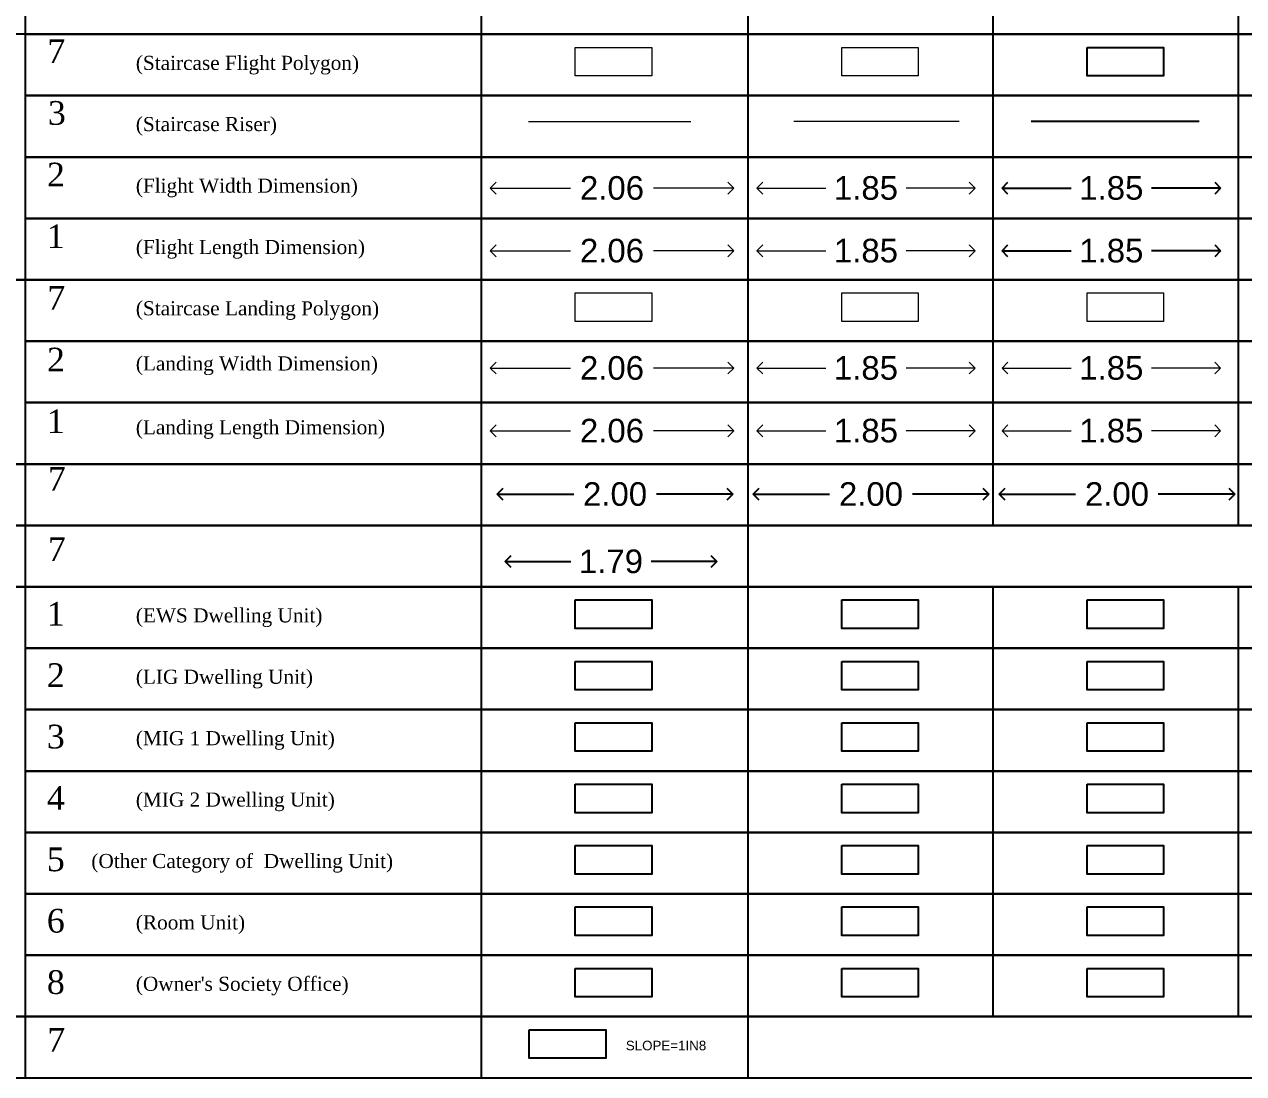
# Model space of a CAD drawing. Header units: millimetres. Extents: x -9481 to -9286, y 28694 to 28853.
# Drawn here: x -9461.74 to -9451.39, y 28789.23 to 28798.13 of the extents above; entities that cross this region are included whole.
import ezdxf

# ---------------------------------------------------------------- set-up
doc = ezdxf.new("R2010")
doc.units = ezdxf.units.MM
doc.header["$PDMODE"] = 34
doc.header["$PDSIZE"] = -15
doc.linetypes.add('CONTINULUS', pattern=[0])
doc.layers.add('BLK_1_DA_RAMP_1', color=7, linetype='Continuous', plot=False)
doc.layers.add('BLK_1_FLR_2_STAIR_1_FLIGHT_1', color=7, linetype='Continuous', plot=False)
for name, color, linetype in [('BLK_1_FLR_0_EXIT_WIDTH_STAIR', 7, 'Continuous'), ('BLK_1_FLR_0_UNITFA', 7, 'Continuous'), ('BLK_1_FLR_1_EXIT_WIDTH_STAIR', 7, 'Continuous'), ('BLK_1_FLR_1_UNITFA', 7, 'Continuous'), ('BLK_1_FLR_2_EXIT_WIDTH_STAIR', 7, 'Continuous'), ('BLK_1_FLR_2_UNITFA', 7, 'Continuous'), ('DIST_EXIT', 7, 'Continuous')]:
    doc.layers.add(name, color=color, linetype=linetype)
for name, color, linetype, lineweight in [('BLK_1_FLR_0_STAIR_1_FLIGHT_1', 7, 'Continuous', 0), ('BLK_1_FLR_0_STAIR_1_LANDING_1', 7, 'Continuous', 0), ('BLK_1_FLR_1_STAIR_1_FLIGHT_1', 7, 'Continuous', 0), ('BLK_1_FLR_1_STAIR_1_LANDING_1', 7, 'Continuous', 0), ('BLK_1_FLR_2_STAIR_1_LANDING_1', 7, 'Continuous', 0), ('PLAN', 7, 'Continuous', 40)]:
    doc.layers.add(name, color=color, linetype=linetype, lineweight=lineweight)
doc.styles.add('Arial', font='arial.ttf', dxfattribs={"height": 0.2})
doc.styles.add('MtXpl_Georgia', font='georgiab.ttf')
doc.styles.get("Standard").update_dxf_attribs({"font": 'arial.ttf', "height": 0.25})
doc.styles.add('style2', font='arial.ttf', dxfattribs={"height": 0.3})
doc.dimstyles.new('INT DIM', dxfattribs={"dimtxt": 0.3, "dimasz": 0.1, "dimexe": 0.18, "dimexo": 0.0625, "dimgap": 0.09, "dimtad": 0, "dimzin": 0, "dimdsep": 46, "dimtxsty": 'style2', "dimblk": 'OPEN90', "dimcen": 0.09, "dimse1": 1, "dimse2": 1, "dimclrd": 250, "dimclrt": 256, "dimadec": 0, "dimazin": 0, "dimtfac": 1, "dimtofl": 0, "dimtmove": 0, "dimatfit": 3, "dimfxl": 1, "dimtolj": 1, "dimtzin": 0, "dimlwd": -1, "dimarcsym": 0})

# ---------------------------------------------------------------- blocks, each defined once
blk = doc.blocks.new('_Open90')
at = {"layer": 'PLAN', "color": 0, "lineweight": -2}
for p, q in [((0, 0), (-1, 0)), ((-0.5, 0.5), (0, 0)), ((0, 0), (-0.5, -0.5))]:
    blk.add_line(p, q, dxfattribs=at)
blk = doc.blocks.new('*D8')
at = {"layer": 'BLK_1_FLR_0_STAIR_1_FLIGHT_1', "color": 250}
for p, q in [((-9457.68528, 28796.737557), (-9457.104052, 28796.737557)), ((-9455.820424, 28796.737557), (-9456.401652, 28796.737557))]:
    blk.add_line(p, q, dxfattribs=at)
at = {"layer": 'Defpoints', "color": 0}
for p in [(-9457.78528, 28796.803627), (-9455.720424, 28796.822319), (-9455.720424, 28796.737557)]:
    blk.add_point(p, dxfattribs=at)
at = {"layer": 'BLK_1_FLR_0_STAIR_1_FLIGHT_1', "color": 250, "xscale": 0.1, "yscale": 0.1, "zscale": 0.1, "rotation": 180}
blk.add_blockref('_Open90', (-9457.78528, 28796.737557), dxfattribs=at)
at = {"layer": 'BLK_1_FLR_0_STAIR_1_FLIGHT_1', "color": 250, "xscale": 0.1, "yscale": 0.1, "zscale": 0.1}
blk.add_blockref('_Open90', (-9455.720424, 28796.737557), dxfattribs=at)
at = {"layer": 'BLK_1_FLR_0_STAIR_1_FLIGHT_1', "linetype": 'CONTINULUS', "ltscale": 0.05, "insert": (-9456.752852, 28796.737557), "char_height": 0.2, "attachment_point": 5, "style": 'Arial', "bg_fill": 3, "box_fill_scale": 1.1, "bg_fill_color": 256, "bg_fill_true_color": 13158600, "bg_fill_transparency": 0}
blk.add_mtext('\\A1;2.06', dxfattribs=at)
blk = doc.blocks.new('*D9')
at = {"layer": 'BLK_1_FLR_1_STAIR_1_FLIGHT_1', "color": 250}
for p, q in [((-9455.424631, 28796.737557), (-9454.939268, 28796.737557)), ((-9453.772306, 28796.737557), (-9454.257668, 28796.737557))]:
    blk.add_line(p, q, dxfattribs=at)
at = {"layer": 'Defpoints', "color": 0}
for p in [(-9455.524631, 28796.803627), (-9453.672306, 28796.822319), (-9453.672306, 28796.737557)]:
    blk.add_point(p, dxfattribs=at)
at = {"layer": 'BLK_1_FLR_1_STAIR_1_FLIGHT_1', "color": 250, "xscale": 0.1, "yscale": 0.1, "zscale": 0.1, "rotation": 180}
blk.add_blockref('_Open90', (-9455.524631, 28796.737557), dxfattribs=at)
at = {"layer": 'BLK_1_FLR_1_STAIR_1_FLIGHT_1', "color": 250, "xscale": 0.1, "yscale": 0.1, "zscale": 0.1}
blk.add_blockref('_Open90', (-9453.672306, 28796.737557), dxfattribs=at)
at = {"layer": 'BLK_1_FLR_1_STAIR_1_FLIGHT_1', "linetype": 'CONTINULUS', "ltscale": 0.05, "insert": (-9454.598468, 28796.737557), "char_height": 0.2, "attachment_point": 5, "style": 'Arial', "bg_fill": 3, "box_fill_scale": 1.1, "bg_fill_color": 256, "bg_fill_true_color": 13158600, "bg_fill_transparency": 0}
blk.add_mtext('\\A1;1.85', dxfattribs=at)
blk = doc.blocks.new('*D10')
at = {"layer": 'BLK_1_FLR_2_STAIR_1_FLIGHT_1', "color": 250}
for p, q in [((-9453.343871, 28796.737557), (-9452.85753, 28796.737557)), ((-9451.689589, 28796.737557), (-9452.17593, 28796.737557))]:
    blk.add_line(p, q, dxfattribs=at)
at = {"layer": 'Defpoints', "color": 0}
for p in [(-9453.443871, 28796.803627), (-9451.589589, 28796.822319), (-9451.589589, 28796.737557)]:
    blk.add_point(p, dxfattribs=at)
at = {"layer": 'BLK_1_FLR_2_STAIR_1_FLIGHT_1', "color": 250, "xscale": 0.1, "yscale": 0.1, "zscale": 0.1, "rotation": 180}
blk.add_blockref('_Open90', (-9453.443871, 28796.737557), dxfattribs=at)
at = {"layer": 'BLK_1_FLR_2_STAIR_1_FLIGHT_1', "color": 250, "xscale": 0.1, "yscale": 0.1, "zscale": 0.1}
blk.add_blockref('_Open90', (-9451.589589, 28796.737557), dxfattribs=at)
at = {"layer": 'BLK_1_FLR_2_STAIR_1_FLIGHT_1', "linetype": 'CONTINULUS', "ltscale": 0.05, "insert": (-9452.51673, 28796.737557), "char_height": 0.2, "attachment_point": 5, "style": 'Arial', "bg_fill": 3, "box_fill_scale": 1.1, "bg_fill_color": 256, "bg_fill_true_color": 13158600, "bg_fill_transparency": 0}
blk.add_mtext('\\A1;1.85', dxfattribs=at)
blk = doc.blocks.new('*D15')
at = {"layer": 'BLK_1_FLR_0_STAIR_1_FLIGHT_1', "color": 250}
for p, q in [((-9457.68528, 28796.206132), (-9457.104052, 28796.206132)), ((-9455.820424, 28796.206132), (-9456.401652, 28796.206132))]:
    blk.add_line(p, q, dxfattribs=at)
at = {"layer": 'Defpoints', "color": 0}
for p in [(-9455.720424, 28796.290894), (-9457.78528, 28796.272202), (-9455.720424, 28796.206132)]:
    blk.add_point(p, dxfattribs=at)
at = {"layer": 'BLK_1_FLR_0_STAIR_1_FLIGHT_1', "color": 250, "xscale": 0.1, "yscale": 0.1, "zscale": 0.1, "rotation": 180}
blk.add_blockref('_Open90', (-9457.78528, 28796.206132), dxfattribs=at)
at = {"layer": 'BLK_1_FLR_0_STAIR_1_FLIGHT_1', "color": 250, "xscale": 0.1, "yscale": 0.1, "zscale": 0.1}
blk.add_blockref('_Open90', (-9455.720424, 28796.206132), dxfattribs=at)
at = {"layer": 'BLK_1_FLR_0_STAIR_1_FLIGHT_1', "linetype": 'CONTINULUS', "ltscale": 0.05, "insert": (-9456.752852, 28796.206132), "char_height": 0.2, "attachment_point": 5, "style": 'Arial', "bg_fill": 3, "box_fill_scale": 1.1, "bg_fill_color": 256, "bg_fill_true_color": 13158600, "bg_fill_transparency": 0}
blk.add_mtext('\\A1;2.06', dxfattribs=at)
blk = doc.blocks.new('*D16')
at = {"layer": 'BLK_1_FLR_1_STAIR_1_FLIGHT_1', "color": 250}
for p, q in [((-9455.424631, 28796.206132), (-9454.939268, 28796.206132)), ((-9453.772306, 28796.206132), (-9454.257668, 28796.206132))]:
    blk.add_line(p, q, dxfattribs=at)
at = {"layer": 'Defpoints', "color": 0}
for p in [(-9453.672306, 28796.290894), (-9455.524631, 28796.272202), (-9453.672306, 28796.206132)]:
    blk.add_point(p, dxfattribs=at)
at = {"layer": 'BLK_1_FLR_1_STAIR_1_FLIGHT_1', "color": 250, "xscale": 0.1, "yscale": 0.1, "zscale": 0.1, "rotation": 180}
blk.add_blockref('_Open90', (-9455.524631, 28796.206132), dxfattribs=at)
at = {"layer": 'BLK_1_FLR_1_STAIR_1_FLIGHT_1', "color": 250, "xscale": 0.1, "yscale": 0.1, "zscale": 0.1}
blk.add_blockref('_Open90', (-9453.672306, 28796.206132), dxfattribs=at)
at = {"layer": 'BLK_1_FLR_1_STAIR_1_FLIGHT_1', "linetype": 'CONTINULUS', "ltscale": 0.05, "insert": (-9454.598468, 28796.206132), "char_height": 0.2, "attachment_point": 5, "style": 'Arial', "bg_fill": 3, "box_fill_scale": 1.1, "bg_fill_color": 256, "bg_fill_true_color": 13158600, "bg_fill_transparency": 0}
blk.add_mtext('\\A1;1.85', dxfattribs=at)
blk = doc.blocks.new('*D21')
at = {"layer": 'BLK_1_FLR_2_STAIR_1_FLIGHT_1', "color": 250}
for p, q in [((-9453.343871, 28796.206132), (-9452.85753, 28796.206132)), ((-9451.689589, 28796.206132), (-9452.17593, 28796.206132))]:
    blk.add_line(p, q, dxfattribs=at)
at = {"layer": 'Defpoints', "color": 0}
for p in [(-9451.589589, 28796.290894), (-9453.443871, 28796.272202), (-9451.589589, 28796.206132)]:
    blk.add_point(p, dxfattribs=at)
at = {"layer": 'BLK_1_FLR_2_STAIR_1_FLIGHT_1', "color": 250, "xscale": 0.1, "yscale": 0.1, "zscale": 0.1, "rotation": 180}
blk.add_blockref('_Open90', (-9453.443871, 28796.206132), dxfattribs=at)
at = {"layer": 'BLK_1_FLR_2_STAIR_1_FLIGHT_1', "color": 250, "xscale": 0.1, "yscale": 0.1, "zscale": 0.1}
blk.add_blockref('_Open90', (-9451.589589, 28796.206132), dxfattribs=at)
at = {"layer": 'BLK_1_FLR_2_STAIR_1_FLIGHT_1', "linetype": 'CONTINULUS', "ltscale": 0.05, "insert": (-9452.51673, 28796.206132), "char_height": 0.2, "attachment_point": 5, "style": 'Arial', "bg_fill": 3, "box_fill_scale": 1.1, "bg_fill_color": 256, "bg_fill_true_color": 13158600, "bg_fill_transparency": 0}
blk.add_mtext('\\A1;1.85', dxfattribs=at)
blk = doc.blocks.new('*D22')
at = {"layer": 'BLK_1_FLR_0_STAIR_1_LANDING_1', "color": 250}
for p, q in [((-9457.68528, 28795.211318), (-9457.104052, 28795.211318)), ((-9455.820424, 28795.211318), (-9456.401652, 28795.211318))]:
    blk.add_line(p, q, dxfattribs=at)
at = {"layer": 'Defpoints', "color": 0}
for p in [(-9457.78528, 28795.277387), (-9455.720424, 28795.29608), (-9455.720424, 28795.211318)]:
    blk.add_point(p, dxfattribs=at)
at = {"layer": 'BLK_1_FLR_0_STAIR_1_LANDING_1', "color": 250, "xscale": 0.1, "yscale": 0.1, "zscale": 0.1, "rotation": 180}
blk.add_blockref('_Open90', (-9457.78528, 28795.211318), dxfattribs=at)
at = {"layer": 'BLK_1_FLR_0_STAIR_1_LANDING_1', "color": 250, "xscale": 0.1, "yscale": 0.1, "zscale": 0.1}
blk.add_blockref('_Open90', (-9455.720424, 28795.211318), dxfattribs=at)
at = {"layer": 'BLK_1_FLR_0_STAIR_1_LANDING_1', "linetype": 'CONTINULUS', "ltscale": 0.05, "insert": (-9456.752852, 28795.211318), "char_height": 0.2, "attachment_point": 5, "style": 'Arial', "bg_fill": 3, "box_fill_scale": 1.1, "bg_fill_color": 256, "bg_fill_true_color": 13158600, "bg_fill_transparency": 0}
blk.add_mtext('\\A1;2.06', dxfattribs=at)
blk = doc.blocks.new('*D23')
at = {"layer": 'BLK_1_FLR_1_STAIR_1_LANDING_1', "color": 250}
for p, q in [((-9455.424631, 28795.211318), (-9454.939268, 28795.211318)), ((-9453.772306, 28795.211318), (-9454.257668, 28795.211318))]:
    blk.add_line(p, q, dxfattribs=at)
at = {"layer": 'Defpoints', "color": 0}
for p in [(-9455.524631, 28795.277387), (-9453.672306, 28795.29608), (-9453.672306, 28795.211318)]:
    blk.add_point(p, dxfattribs=at)
at = {"layer": 'BLK_1_FLR_1_STAIR_1_LANDING_1', "color": 250, "xscale": 0.1, "yscale": 0.1, "zscale": 0.1, "rotation": 180}
blk.add_blockref('_Open90', (-9455.524631, 28795.211318), dxfattribs=at)
at = {"layer": 'BLK_1_FLR_1_STAIR_1_LANDING_1', "color": 250, "xscale": 0.1, "yscale": 0.1, "zscale": 0.1}
blk.add_blockref('_Open90', (-9453.672306, 28795.211318), dxfattribs=at)
at = {"layer": 'BLK_1_FLR_1_STAIR_1_LANDING_1', "linetype": 'CONTINULUS', "ltscale": 0.05, "insert": (-9454.598468, 28795.211318), "char_height": 0.2, "attachment_point": 5, "style": 'Arial', "bg_fill": 3, "box_fill_scale": 1.1, "bg_fill_color": 256, "bg_fill_true_color": 13158600, "bg_fill_transparency": 0}
blk.add_mtext('\\A1;1.85', dxfattribs=at)
blk = doc.blocks.new('*D35')
at = {"layer": 'BLK_1_FLR_2_STAIR_1_LANDING_1', "color": 250}
for p, q in [((-9453.343871, 28795.211318), (-9452.85753, 28795.211318)), ((-9451.689589, 28795.211318), (-9452.17593, 28795.211318))]:
    blk.add_line(p, q, dxfattribs=at)
at = {"layer": 'Defpoints', "color": 0}
for p in [(-9453.443871, 28795.277387), (-9451.589589, 28795.29608), (-9451.589589, 28795.211318)]:
    blk.add_point(p, dxfattribs=at)
at = {"layer": 'BLK_1_FLR_2_STAIR_1_LANDING_1', "color": 250, "xscale": 0.1, "yscale": 0.1, "zscale": 0.1, "rotation": 180}
blk.add_blockref('_Open90', (-9453.443871, 28795.211318), dxfattribs=at)
at = {"layer": 'BLK_1_FLR_2_STAIR_1_LANDING_1', "color": 250, "xscale": 0.1, "yscale": 0.1, "zscale": 0.1}
blk.add_blockref('_Open90', (-9451.589589, 28795.211318), dxfattribs=at)
at = {"layer": 'BLK_1_FLR_2_STAIR_1_LANDING_1', "linetype": 'CONTINULUS', "ltscale": 0.05, "insert": (-9452.51673, 28795.211318), "char_height": 0.2, "attachment_point": 5, "style": 'Arial', "bg_fill": 3, "box_fill_scale": 1.1, "bg_fill_color": 256, "bg_fill_true_color": 13158600, "bg_fill_transparency": 0}
blk.add_mtext('\\A1;1.85', dxfattribs=at)
blk = doc.blocks.new('*D28')
at = {"layer": 'BLK_1_FLR_0_STAIR_1_LANDING_1', "color": 250}
for p, q in [((-9457.68528, 28794.679892), (-9457.104052, 28794.679892)), ((-9455.820424, 28794.679892), (-9456.401652, 28794.679892))]:
    blk.add_line(p, q, dxfattribs=at)
at = {"layer": 'Defpoints', "color": 0}
for p in [(-9457.78528, 28794.745962), (-9455.720424, 28794.764654), (-9455.720424, 28794.679892)]:
    blk.add_point(p, dxfattribs=at)
at = {"layer": 'BLK_1_FLR_0_STAIR_1_LANDING_1', "color": 250, "xscale": 0.1, "yscale": 0.1, "zscale": 0.1, "rotation": 180}
blk.add_blockref('_Open90', (-9457.78528, 28794.679892), dxfattribs=at)
at = {"layer": 'BLK_1_FLR_0_STAIR_1_LANDING_1', "color": 250, "xscale": 0.1, "yscale": 0.1, "zscale": 0.1}
blk.add_blockref('_Open90', (-9455.720424, 28794.679892), dxfattribs=at)
at = {"layer": 'BLK_1_FLR_0_STAIR_1_LANDING_1', "linetype": 'CONTINULUS', "ltscale": 0.05, "insert": (-9456.752852, 28794.679892), "char_height": 0.2, "attachment_point": 5, "style": 'Arial', "bg_fill": 3, "box_fill_scale": 1.1, "bg_fill_color": 256, "bg_fill_true_color": 13158600, "bg_fill_transparency": 0}
blk.add_mtext('\\A1;2.06', dxfattribs=at)
blk = doc.blocks.new('*D29')
at = {"layer": 'BLK_1_FLR_1_STAIR_1_LANDING_1', "color": 250}
for p, q in [((-9455.424631, 28794.679892), (-9454.939268, 28794.679892)), ((-9453.772306, 28794.679892), (-9454.257668, 28794.679892))]:
    blk.add_line(p, q, dxfattribs=at)
at = {"layer": 'Defpoints', "color": 0}
for p in [(-9455.524631, 28794.745962), (-9453.672306, 28794.764654), (-9453.672306, 28794.679892)]:
    blk.add_point(p, dxfattribs=at)
at = {"layer": 'BLK_1_FLR_1_STAIR_1_LANDING_1', "color": 250, "xscale": 0.1, "yscale": 0.1, "zscale": 0.1, "rotation": 180}
blk.add_blockref('_Open90', (-9455.524631, 28794.679892), dxfattribs=at)
at = {"layer": 'BLK_1_FLR_1_STAIR_1_LANDING_1', "color": 250, "xscale": 0.1, "yscale": 0.1, "zscale": 0.1}
blk.add_blockref('_Open90', (-9453.672306, 28794.679892), dxfattribs=at)
at = {"layer": 'BLK_1_FLR_1_STAIR_1_LANDING_1', "linetype": 'CONTINULUS', "ltscale": 0.05, "insert": (-9454.598468, 28794.679892), "char_height": 0.2, "attachment_point": 5, "style": 'Arial', "bg_fill": 3, "box_fill_scale": 1.1, "bg_fill_color": 256, "bg_fill_true_color": 13158600, "bg_fill_transparency": 0}
blk.add_mtext('\\A1;1.85', dxfattribs=at)
blk = doc.blocks.new('*D30')
at = {"layer": 'BLK_1_FLR_2_STAIR_1_LANDING_1', "color": 250}
for p, q in [((-9453.343871, 28794.679892), (-9452.85753, 28794.679892)), ((-9451.689589, 28794.679892), (-9452.17593, 28794.679892))]:
    blk.add_line(p, q, dxfattribs=at)
at = {"layer": 'Defpoints', "color": 0}
for p in [(-9453.443871, 28794.745962), (-9451.589589, 28794.764654), (-9451.589589, 28794.679892)]:
    blk.add_point(p, dxfattribs=at)
at = {"layer": 'BLK_1_FLR_2_STAIR_1_LANDING_1', "color": 250, "xscale": 0.1, "yscale": 0.1, "zscale": 0.1, "rotation": 180}
blk.add_blockref('_Open90', (-9453.443871, 28794.679892), dxfattribs=at)
at = {"layer": 'BLK_1_FLR_2_STAIR_1_LANDING_1', "color": 250, "xscale": 0.1, "yscale": 0.1, "zscale": 0.1}
blk.add_blockref('_Open90', (-9451.589589, 28794.679892), dxfattribs=at)
at = {"layer": 'BLK_1_FLR_2_STAIR_1_LANDING_1', "linetype": 'CONTINULUS', "ltscale": 0.05, "insert": (-9452.51673, 28794.679892), "char_height": 0.2, "attachment_point": 5, "style": 'Arial', "bg_fill": 3, "box_fill_scale": 1.1, "bg_fill_color": 256, "bg_fill_true_color": 13158600, "bg_fill_transparency": 0}
blk.add_mtext('\\A1;1.85', dxfattribs=at)
blk = doc.blocks.new('*D36')
at = {"layer": 'Defpoints', "color": 0}
for p in [(-9457.65896, 28793.706848), (-9455.864042, 28793.706848), (-9455.864042, 28793.571344)]:
    blk.add_point(p, dxfattribs=at)
at = {"layer": 'DIST_EXIT', "color": 250, "ltscale": 0.05}
for p, q in [((-9457.55896, 28793.571344), (-9457.101801, 28793.571344)), ((-9455.964042, 28793.571344), (-9456.421201, 28793.571344))]:
    blk.add_line(p, q, dxfattribs=at)
at = {"layer": 'DIST_EXIT', "color": 250, "xscale": 0.1, "yscale": 0.1, "zscale": 0.1, "rotation": 180}
blk.add_blockref('_Open90', (-9457.65896, 28793.571344), dxfattribs=at)
at = {"layer": 'DIST_EXIT', "color": 250, "xscale": 0.1, "yscale": 0.1, "zscale": 0.1}
blk.add_blockref('_Open90', (-9455.864042, 28793.571344), dxfattribs=at)
at = {"layer": 'DIST_EXIT', "linetype": 'CONTINULUS', "ltscale": 0.05, "insert": (-9456.761501, 28793.571344), "char_height": 0.2, "attachment_point": 5, "style": 'Arial', "bg_fill": 3, "box_fill_scale": 1.1, "bg_fill_color": 256, "bg_fill_true_color": 13158600, "bg_fill_transparency": 0}
blk.add_mtext('\\A1;1.79', dxfattribs=at)
blk = doc.blocks.new('*D37')
at = {"layer": 'BLK_1_FLR_0_EXIT_WIDTH_STAIR', "color": 250, "ltscale": 0.05}
for p, q in [((-9457.626411, 28794.142125), (-9457.077623, 28794.142125)), ((-9455.827236, 28794.142125), (-9456.376023, 28794.142125))]:
    blk.add_line(p, q, dxfattribs=at)
at = {"layer": 'Defpoints', "color": 0}
for p in [(-9457.726411, 28794.302536), (-9455.727236, 28794.302536), (-9455.727236, 28794.142125)]:
    blk.add_point(p, dxfattribs=at)
at = {"layer": 'BLK_1_FLR_0_EXIT_WIDTH_STAIR', "color": 250, "xscale": 0.1, "yscale": 0.1, "zscale": 0.1, "rotation": 180}
blk.add_blockref('_Open90', (-9457.726411, 28794.142125), dxfattribs=at)
at = {"layer": 'BLK_1_FLR_0_EXIT_WIDTH_STAIR', "color": 250, "xscale": 0.1, "yscale": 0.1, "zscale": 0.1}
blk.add_blockref('_Open90', (-9455.727236, 28794.142125), dxfattribs=at)
at = {"layer": 'BLK_1_FLR_0_EXIT_WIDTH_STAIR', "linetype": 'CONTINULUS', "ltscale": 0.05, "insert": (-9456.726823, 28794.142125), "char_height": 0.2, "attachment_point": 5, "style": 'Arial', "bg_fill": 3, "box_fill_scale": 1.1, "bg_fill_color": 256, "bg_fill_true_color": 13158600, "bg_fill_transparency": 0}
blk.add_mtext('\\A1;2.00', dxfattribs=at)
blk = doc.blocks.new('*D38')
at = {"layer": 'BLK_1_FLR_1_EXIT_WIDTH_STAIR', "color": 250, "ltscale": 0.05}
for p, q in [((-9455.455201, 28794.142125), (-9454.906413, 28794.142125)), ((-9453.656026, 28794.142125), (-9454.204813, 28794.142125))]:
    blk.add_line(p, q, dxfattribs=at)
at = {"layer": 'Defpoints', "color": 0}
for p in [(-9455.555201, 28794.302536), (-9453.556026, 28794.302536), (-9453.556026, 28794.142125)]:
    blk.add_point(p, dxfattribs=at)
at = {"layer": 'BLK_1_FLR_1_EXIT_WIDTH_STAIR', "color": 250, "xscale": 0.1, "yscale": 0.1, "zscale": 0.1, "rotation": 180}
blk.add_blockref('_Open90', (-9455.555201, 28794.142125), dxfattribs=at)
at = {"layer": 'BLK_1_FLR_1_EXIT_WIDTH_STAIR', "color": 250, "xscale": 0.1, "yscale": 0.1, "zscale": 0.1}
blk.add_blockref('_Open90', (-9453.556026, 28794.142125), dxfattribs=at)
at = {"layer": 'BLK_1_FLR_1_EXIT_WIDTH_STAIR', "linetype": 'CONTINULUS', "ltscale": 0.05, "insert": (-9454.555613, 28794.142125), "char_height": 0.2, "attachment_point": 5, "style": 'Arial', "bg_fill": 3, "box_fill_scale": 1.1, "bg_fill_color": 256, "bg_fill_true_color": 13158600, "bg_fill_transparency": 0}
blk.add_mtext('\\A1;2.00', dxfattribs=at)
blk = doc.blocks.new('*D39')
at = {"layer": 'BLK_1_FLR_2_EXIT_WIDTH_STAIR', "color": 250, "ltscale": 0.05}
for p, q in [((-9453.368518, 28794.142125), (-9452.81973, 28794.142125)), ((-9451.569343, 28794.142125), (-9452.11813, 28794.142125))]:
    blk.add_line(p, q, dxfattribs=at)
at = {"layer": 'Defpoints', "color": 0}
for p in [(-9453.468518, 28794.302536), (-9451.469343, 28794.302536), (-9451.469343, 28794.142125)]:
    blk.add_point(p, dxfattribs=at)
at = {"layer": 'BLK_1_FLR_2_EXIT_WIDTH_STAIR', "color": 250, "xscale": 0.1, "yscale": 0.1, "zscale": 0.1, "rotation": 180}
blk.add_blockref('_Open90', (-9453.468518, 28794.142125), dxfattribs=at)
at = {"layer": 'BLK_1_FLR_2_EXIT_WIDTH_STAIR', "color": 250, "xscale": 0.1, "yscale": 0.1, "zscale": 0.1}
blk.add_blockref('_Open90', (-9451.469343, 28794.142125), dxfattribs=at)
at = {"layer": 'BLK_1_FLR_2_EXIT_WIDTH_STAIR', "linetype": 'CONTINULUS', "ltscale": 0.05, "insert": (-9452.46893, 28794.142125), "char_height": 0.2, "attachment_point": 5, "style": 'Arial', "bg_fill": 3, "box_fill_scale": 1.1, "bg_fill_color": 256, "bg_fill_true_color": 13158600, "bg_fill_transparency": 0}
blk.add_mtext('\\A1;2.00', dxfattribs=at)

msp = doc.modelspace()

# ---------------------------------------------------------------- linework, layer by layer
for p, q in [((-9461.731845, 28798.562764), (-9461.731845, 28798.040613)), ((-9457.862239, 28798.562764), (-9457.862239, 28798.042117)), ((-9455.60159, 28798.562764), (-9455.60159, 28798.042117)), ((-9453.52083, 28798.562764), (-9453.52083, 28798.042117)), ((-9451.440064, 28798.562764), (-9451.440064, 28798.042117)), ((-9461.731845, 28798.042117), (-9461.731845, 28797.519967)), ((-9457.862239, 28798.042117), (-9457.862239, 28797.52147)), ((-9455.60159, 28798.042117), (-9455.60159, 28797.52147)), ((-9453.52083, 28798.042117), (-9453.52083, 28797.52147)), ((-9451.440064, 28798.042117), (-9451.440064, 28797.52147)), ((-9461.731845, 28797.52147), (-9461.731845, 28796.99932)), ((-9457.862239, 28797.52147), (-9457.862239, 28797.000823)), ((-9455.60159, 28797.52147), (-9455.60159, 28797.000823)), ((-9453.52083, 28797.52147), (-9453.52083, 28797.000823)), ((-9451.440064, 28797.52147), (-9451.440064, 28797.000823)), ((-9461.731845, 28797.000823), (-9461.731845, 28796.478673)), ((-9457.862239, 28797.000823), (-9457.862239, 28796.480176)), ((-9455.60159, 28797.000823), (-9455.60159, 28796.480176)), ((-9453.52083, 28797.000823), (-9453.52083, 28796.480176)), ((-9451.440064, 28797.000823), (-9451.440064, 28796.480176)), ((-9461.731845, 28796.480176), (-9461.731845, 28795.958026)), ((-9457.862239, 28796.480176), (-9457.862239, 28795.959529)), ((-9455.60159, 28796.480176), (-9455.60159, 28795.959529)), ((-9453.52083, 28796.480176), (-9453.52083, 28795.959529)), ((-9451.440064, 28796.480176), (-9451.440064, 28795.959529)), ((-9461.731845, 28795.959529), (-9461.731845, 28795.437379)), ((-9457.862239, 28795.959529), (-9457.862239, 28795.438882)), ((-9455.60159, 28795.959529), (-9455.60159, 28795.438882)), ((-9453.52083, 28795.959529), (-9453.52083, 28795.438882)), ((-9451.440064, 28795.959529), (-9451.440064, 28795.438882)), ((-9461.731845, 28795.438882), (-9461.731845, 28794.916732)), ((-9457.862239, 28795.438882), (-9457.862239, 28794.918235)), ((-9455.60159, 28795.438882), (-9455.60159, 28794.918235)), ((-9453.52083, 28795.438882), (-9453.52083, 28794.918235)), ((-9451.440064, 28795.438882), (-9451.440064, 28794.918235)), ((-9461.731845, 28794.918235), (-9461.731845, 28794.396085)), ((-9457.862239, 28794.918235), (-9457.862239, 28794.397588)), ((-9455.60159, 28794.918235), (-9455.60159, 28794.397588)), ((-9453.52083, 28794.918235), (-9453.52083, 28794.397588)), ((-9451.440064, 28794.918235), (-9451.440064, 28794.397588)), ((-9461.731845, 28794.397588), (-9461.731845, 28793.875438)), ((-9457.862239, 28794.397588), (-9457.862239, 28793.876941)), ((-9455.60159, 28794.397588), (-9455.60159, 28793.876941)), ((-9453.52083, 28794.397588), (-9453.52083, 28793.876941)), ((-9451.440064, 28794.397588), (-9451.440064, 28793.876941)), ((-9461.731845, 28793.876941), (-9461.731845, 28793.354791)), ((-9457.862239, 28793.876941), (-9457.862239, 28793.356294)), ((-9455.60159, 28793.876941), (-9455.60159, 28793.356294)), ((-9461.731845, 28793.356294), (-9461.731845, 28789.711766)), ((-9457.862239, 28793.356294), (-9457.862239, 28792.835648)), ((-9455.60159, 28793.356294), (-9455.60159, 28792.835648)), ((-9453.52083, 28793.356294), (-9453.52083, 28792.835648)), ((-9451.440064, 28793.356294), (-9451.440064, 28792.835648)), ((-9457.862239, 28792.835648), (-9457.862239, 28792.315001)), ((-9455.60159, 28792.835648), (-9455.60159, 28792.315001)), ((-9453.52083, 28792.835648), (-9453.52083, 28792.315001)), ((-9451.440064, 28792.835648), (-9451.440064, 28792.315001)), ((-9457.862239, 28792.315001), (-9457.862239, 28791.794354)), ((-9455.60159, 28792.315001), (-9455.60159, 28791.794354)), ((-9453.52083, 28792.315001), (-9453.52083, 28791.794354)), ((-9451.440064, 28792.315001), (-9451.440064, 28791.794354)), ((-9457.862239, 28791.794354), (-9457.862239, 28791.273707)), ((-9455.60159, 28791.794354), (-9455.60159, 28791.273707)), ((-9453.52083, 28791.794354), (-9453.52083, 28791.273707)), ((-9451.440064, 28791.794354), (-9451.440064, 28791.273707)), ((-9457.862239, 28791.273707), (-9457.862239, 28790.75306)), ((-9455.60159, 28791.273707), (-9455.60159, 28790.75306)), ((-9453.52083, 28791.273707), (-9453.52083, 28790.75306)), ((-9451.440064, 28791.273707), (-9451.440064, 28790.75306)), ((-9457.862239, 28790.75306), (-9457.862239, 28790.232413)), ((-9455.60159, 28790.75306), (-9455.60159, 28790.232413)), ((-9453.52083, 28790.75306), (-9453.52083, 28790.232413)), ((-9451.440064, 28790.75306), (-9451.440064, 28790.232413)), ((-9457.862239, 28790.232413), (-9457.862239, 28789.711766)), ((-9455.60159, 28790.232413), (-9455.60159, 28789.711766)), ((-9453.52083, 28790.232413), (-9453.52083, 28789.711766)), ((-9451.440064, 28790.232413), (-9451.440064, 28789.711766)), ((-9461.731845, 28789.711766), (-9461.731845, 28789.189616)), ((-9457.862239, 28789.711766), (-9457.862239, 28789.191119)), ((-9455.60159, 28789.711766), (-9455.60159, 28789.191119))]:
    msp.add_line(p, q)
for points in [[(-9481.2579, 28798.042117), (-9481.2579, 28798.562764), (-9442.229952, 28798.562764), (-9442.229952, 28798.042117), (-9470.864214, 28798.042117)], [(-9461.731845, 28798.042117), (-9442.229952, 28798.042117), (-9442.229952, 28797.52147), (-9461.731845, 28797.52147)], [(-9461.731845, 28797.52147), (-9442.229952, 28797.52147), (-9442.229952, 28797.000823), (-9461.731845, 28797.000823)], [(-9461.731845, 28797.000823), (-9442.229952, 28797.000823), (-9442.229952, 28796.480176), (-9461.731845, 28796.480176)], [(-9461.731845, 28796.480176), (-9442.229952, 28796.480176), (-9442.229952, 28795.959529), (-9470.864214, 28795.959529)], [(-9470.864214, 28795.959529), (-9442.229952, 28795.959529), (-9442.229952, 28795.438882), (-9461.731845, 28795.438882)], [(-9461.731845, 28795.438882), (-9442.229952, 28795.438882), (-9442.229952, 28794.918235), (-9461.731845, 28794.918235)], [(-9461.731845, 28794.918235), (-9442.229952, 28794.918235), (-9442.229952, 28794.397588), (-9481.2579, 28794.397588), (-9481.2579, 28794.918235)], [(-9481.2579, 28789.711766), (-9481.2579, 28793.356294), (-9442.229952, 28793.356294), (-9442.229952, 28792.835648), (-9461.731845, 28792.835648)], [(-9461.731845, 28792.835648), (-9442.229952, 28792.835648), (-9442.229952, 28792.315001), (-9461.731845, 28792.315001)], [(-9461.731845, 28792.315001), (-9442.229952, 28792.315001), (-9442.229952, 28791.794354), (-9461.731845, 28791.794354)], [(-9461.731845, 28791.794354), (-9442.229952, 28791.794354), (-9442.229952, 28791.273707), (-9461.731845, 28791.273707)], [(-9461.731845, 28791.273707), (-9442.229952, 28791.273707), (-9442.229952, 28790.75306), (-9461.731845, 28790.75306)], [(-9461.731845, 28790.75306), (-9442.229952, 28790.75306), (-9442.229952, 28790.232413), (-9461.731845, 28790.232413)], [(-9461.731845, 28790.232413), (-9442.229952, 28790.232413), (-9442.229952, 28789.711766), (-9481.2579, 28789.711766)]]:
    msp.add_lwpolyline(points)
for points in [[(-9481.2579, 28794.397588), (-9442.229952, 28794.397588), (-9442.229952, 28793.876941), (-9481.2579, 28793.876941), (-9481.2579, 28794.397588)], [(-9481.2579, 28793.876941), (-9442.229952, 28793.876941), (-9442.229952, 28793.356294), (-9481.2579, 28793.356294), (-9481.2579, 28793.876941)], [(-9481.2579, 28789.711766), (-9442.229952, 28789.711766), (-9442.229952, 28789.191119), (-9481.2579, 28789.191119), (-9481.2579, 28789.711766)]]:
    msp.add_lwpolyline(points, close=True)
at = {"layer": 'BLK_1_DA_RAMP_1'}
msp.add_lwpolyline([(-9457.45417, 28789.600638), (-9456.804988, 28789.600638), (-9456.804988, 28789.358489), (-9457.45417, 28789.358489)], close=True, dxfattribs=at)
at = {"layer": 'BLK_1_FLR_0_STAIR_1_FLIGHT_1', "color": 3}
msp.add_line((-9457.461838, 28797.302244), (-9456.085111, 28797.302244), dxfattribs=at)
at = {"layer": 'BLK_1_FLR_0_STAIR_1_FLIGHT_1'}
msp.add_lwpolyline([(-9457.064156, 28797.930989), (-9456.414975, 28797.930989), (-9456.414975, 28797.688839), (-9457.064156, 28797.688839)], close=True, dxfattribs=at)
at = {"layer": 'BLK_1_FLR_0_STAIR_1_LANDING_1'}
msp.add_lwpolyline([(-9457.064156, 28795.848401), (-9456.414975, 28795.848401), (-9456.414975, 28795.606252), (-9457.064156, 28795.606252)], close=True, dxfattribs=at)
at = {"layer": 'BLK_1_FLR_0_UNITFA', "color": 1}
msp.add_lwpolyline([(-9457.064156, 28793.245166), (-9456.414975, 28793.245166), (-9456.414975, 28793.003017), (-9457.064156, 28793.003017)], close=True, dxfattribs=at)
at = {"layer": 'BLK_1_FLR_0_UNITFA', "color": 2}
msp.add_lwpolyline([(-9457.064156, 28792.724519), (-9456.414975, 28792.724519), (-9456.414975, 28792.48237), (-9457.064156, 28792.48237)], close=True, dxfattribs=at)
at = {"layer": 'BLK_1_FLR_0_UNITFA', "color": 3}
msp.add_lwpolyline([(-9457.064156, 28792.203873), (-9456.414975, 28792.203873), (-9456.414975, 28791.961723), (-9457.064156, 28791.961723)], close=True, dxfattribs=at)
at = {"layer": 'BLK_1_FLR_0_UNITFA', "color": 4}
msp.add_lwpolyline([(-9457.064156, 28791.683226), (-9456.414975, 28791.683226), (-9456.414975, 28791.441076), (-9457.064156, 28791.441076)], close=True, dxfattribs=at)
at = {"layer": 'BLK_1_FLR_0_UNITFA', "color": 5}
msp.add_lwpolyline([(-9457.064156, 28791.162579), (-9456.414975, 28791.162579), (-9456.414975, 28790.92043), (-9457.064156, 28790.92043)], close=True, dxfattribs=at)
at = {"layer": 'BLK_1_FLR_0_UNITFA', "color": 6}
msp.add_lwpolyline([(-9457.064156, 28790.641932), (-9456.414975, 28790.641932), (-9456.414975, 28790.399783), (-9457.064156, 28790.399783)], close=True, dxfattribs=at)
at = {"layer": 'BLK_1_FLR_0_UNITFA', "color": 8}
msp.add_lwpolyline([(-9457.064156, 28790.121285), (-9456.414975, 28790.121285), (-9456.414975, 28789.879136), (-9457.064156, 28789.879136)], close=True, dxfattribs=at)
at = {"layer": 'BLK_1_FLR_1_STAIR_1_FLIGHT_1', "color": 3}
msp.add_line((-9455.210883, 28797.306139), (-9453.806856, 28797.306139), dxfattribs=at)
at = {"layer": 'BLK_1_FLR_1_STAIR_1_FLIGHT_1'}
msp.add_lwpolyline([(-9454.803507, 28797.930989), (-9454.154325, 28797.930989), (-9454.154325, 28797.688839), (-9454.803507, 28797.688839)], close=True, dxfattribs=at)
at = {"layer": 'BLK_1_FLR_1_STAIR_1_LANDING_1'}
msp.add_lwpolyline([(-9454.803507, 28795.848401), (-9454.154325, 28795.848401), (-9454.154325, 28795.606252), (-9454.803507, 28795.606252)], close=True, dxfattribs=at)
at = {"layer": 'BLK_1_FLR_1_UNITFA', "color": 1}
msp.add_lwpolyline([(-9454.803507, 28793.245166), (-9454.154325, 28793.245166), (-9454.154325, 28793.003017), (-9454.803507, 28793.003017)], close=True, dxfattribs=at)
at = {"layer": 'BLK_1_FLR_1_UNITFA', "color": 2}
msp.add_lwpolyline([(-9454.803507, 28792.724519), (-9454.154325, 28792.724519), (-9454.154325, 28792.48237), (-9454.803507, 28792.48237)], close=True, dxfattribs=at)
at = {"layer": 'BLK_1_FLR_1_UNITFA', "color": 3}
msp.add_lwpolyline([(-9454.803507, 28792.203873), (-9454.154325, 28792.203873), (-9454.154325, 28791.961723), (-9454.803507, 28791.961723)], close=True, dxfattribs=at)
at = {"layer": 'BLK_1_FLR_1_UNITFA', "color": 4}
msp.add_lwpolyline([(-9454.803507, 28791.683226), (-9454.154325, 28791.683226), (-9454.154325, 28791.441076), (-9454.803507, 28791.441076)], close=True, dxfattribs=at)
at = {"layer": 'BLK_1_FLR_1_UNITFA', "color": 5}
msp.add_lwpolyline([(-9454.803507, 28791.162579), (-9454.154325, 28791.162579), (-9454.154325, 28790.92043), (-9454.803507, 28790.92043)], close=True, dxfattribs=at)
at = {"layer": 'BLK_1_FLR_1_UNITFA', "color": 6}
msp.add_lwpolyline([(-9454.803507, 28790.641932), (-9454.154325, 28790.641932), (-9454.154325, 28790.399783), (-9454.803507, 28790.399783)], close=True, dxfattribs=at)
at = {"layer": 'BLK_1_FLR_1_UNITFA', "color": 8}
msp.add_lwpolyline([(-9454.803507, 28790.121285), (-9454.154325, 28790.121285), (-9454.154325, 28789.879136), (-9454.803507, 28789.879136)], close=True, dxfattribs=at)
at = {"layer": 'BLK_1_FLR_2_STAIR_1_FLIGHT_1', "color": 3}
msp.add_line((-9453.196332, 28797.306317), (-9451.772805, 28797.306317), dxfattribs=at)
at = {"layer": 'BLK_1_FLR_2_STAIR_1_FLIGHT_1', "linetype": 'CONTINULUS', "ltscale": 0.05}
msp.add_lwpolyline([(-9452.72274, 28797.930989), (-9452.073559, 28797.930989), (-9452.073559, 28797.688839), (-9452.72274, 28797.688839)], close=True, dxfattribs=at)
at = {"layer": 'BLK_1_FLR_2_STAIR_1_LANDING_1'}
msp.add_lwpolyline([(-9452.72274, 28795.848401), (-9452.073559, 28795.848401), (-9452.073559, 28795.606252), (-9452.72274, 28795.606252)], close=True, dxfattribs=at)
at = {"layer": 'BLK_1_FLR_2_UNITFA', "color": 1}
msp.add_lwpolyline([(-9452.72274, 28793.245166), (-9452.073559, 28793.245166), (-9452.073559, 28793.003017), (-9452.72274, 28793.003017)], close=True, dxfattribs=at)
at = {"layer": 'BLK_1_FLR_2_UNITFA', "color": 2}
msp.add_lwpolyline([(-9452.72274, 28792.724519), (-9452.073559, 28792.724519), (-9452.073559, 28792.48237), (-9452.72274, 28792.48237)], close=True, dxfattribs=at)
at = {"layer": 'BLK_1_FLR_2_UNITFA', "color": 3}
msp.add_lwpolyline([(-9452.72274, 28792.203873), (-9452.073559, 28792.203873), (-9452.073559, 28791.961723), (-9452.72274, 28791.961723)], close=True, dxfattribs=at)
at = {"layer": 'BLK_1_FLR_2_UNITFA', "color": 4}
msp.add_lwpolyline([(-9452.72274, 28791.683226), (-9452.073559, 28791.683226), (-9452.073559, 28791.441076), (-9452.72274, 28791.441076)], close=True, dxfattribs=at)
at = {"layer": 'BLK_1_FLR_2_UNITFA', "color": 5}
msp.add_lwpolyline([(-9452.72274, 28791.162579), (-9452.073559, 28791.162579), (-9452.073559, 28790.92043), (-9452.72274, 28790.92043)], close=True, dxfattribs=at)
at = {"layer": 'BLK_1_FLR_2_UNITFA', "color": 6}
msp.add_lwpolyline([(-9452.72274, 28790.641932), (-9452.073559, 28790.641932), (-9452.073559, 28790.399783), (-9452.72274, 28790.399783)], close=True, dxfattribs=at)
at = {"layer": 'BLK_1_FLR_2_UNITFA', "color": 8}
msp.add_lwpolyline([(-9452.72274, 28790.121285), (-9452.073559, 28790.121285), (-9452.073559, 28789.879136), (-9452.72274, 28789.879136)], close=True, dxfattribs=at)

# ---------------------------------------------------------------- texts
at = {"linetype": 'CONTINULUS', "style": 'MtXpl_Georgia'}
for s, height, p in [('7', 0.201222, (-9461.543382, 28797.797439)), ('(Staircase Flight Polygon)', 0.119406, (-9460.792321, 28797.740059)), ('3', 0.201222, (-9461.538208, 28797.274538)), ('(Staircase Riser)', 0.119406, (-9460.792321, 28797.220915)), ('2', 0.201222, (-9461.546318, 28796.751637)), ('(Flight Width Dimension)', 0.119406, (-9460.792321, 28796.698765)), ('1', 0.201222, (-9461.547297, 28796.228736)), ('(Flight Length Dimension)', 0.119406, (-9460.792321, 28796.178118)), ('7', 0.201222, (-9461.543382, 28795.705835)), ('(Staircase Landing Polygon)', 0.119406, (-9460.792321, 28795.658974)), ('2', 0.201222, (-9461.546318, 28795.182934)), ('(Landing Width Dimension)', 0.119406, (-9460.792321, 28795.191016)), ('1', 0.201222, (-9461.547297, 28794.660034)), ('(Landing Length Dimension)', 0.119406, (-9460.792321, 28794.650266)), ('7', 0.201222, (-9461.538767, 28794.170941)), ('7', 0.201222, (-9461.538767, 28793.575161)), ('1', 0.201222, (-9461.547297, 28793.027872)), ('(EWS Dwelling Unit)', 0.119406, (-9460.792321, 28793.054873)), ('2', 0.201222, (-9461.547297, 28792.507225)), ('(LIG Dwelling Unit)', 0.119406, (-9460.792321, 28792.534226)), ('3', 0.201222, (-9461.547297, 28791.986578)), ('(MIG 1 Dwelling Unit)', 0.119406, (-9460.792321, 28792.013579)), ('4', 0.201222, (-9461.547297, 28791.465931)), ('(MIG 2 Dwelling Unit)', 0.119406, (-9460.792321, 28791.492932)), ('5', 0.201222, (-9461.547297, 28790.945284)), ('(Other Category of  Dwelling Unit)', 0.119406, (-9461.169762, 28790.972285)), ('6', 0.201222, (-9461.547297, 28790.424637)), ('(Room Unit)', 0.119406, (-9460.792321, 28790.451638)), ('8', 0.201222, (-9461.547297, 28789.90399)), ("(Owner's Society Office)", 0.119406, (-9460.792321, 28789.930991)), ('7', 0.201222, (-9461.543382, 28789.415248))]:
    msp.add_text(s, height=height, dxfattribs=at).set_placement(p)
at = {"layer": 'BLK_1_DA_RAMP_1', "insert": (-9456.635566, 28789.507512), "char_height": 0.081, "attachment_point": 1}
msp.add_mtext_dynamic_manual_height_columns('SLOPE=1IN8', width=0.422056, gutter_width=0.405, heights=[0], dxfattribs=at)

# ---------------------------------------------------------------- next in the draw order: dimensions: what is measured, and where the dimension line sits
at = {"layer": 'BLK_1_FLR_0_EXIT_WIDTH_STAIR', "color": 7, "linetype": 'CONTINULUS', "ltscale": 0.05}
dim = msp.add_linear_dim(base=(-9455.727236, 28794.142125), p1=(-9457.726411, 28794.302536), p2=(-9455.727236, 28794.302536), dimstyle='INT DIM', override={"dimtxt": 0.2, "dimtxsty": 'Arial', "dimfxl": 0.125, "dimtfill": 1, "dimtfillclr": 7, "dimarcsym": 1}, dxfattribs=at)
dim.commit()
dim.dimension.update_dxf_attribs({"geometry": '*D37', "text_midpoint": (-9456.726823, 28794.142125)})
at = {"layer": 'BLK_1_FLR_0_STAIR_1_FLIGHT_1', "color": 2}
dim = msp.add_linear_dim(base=(-9455.720424, 28796.737557), p1=(-9457.78528, 28796.803627), p2=(-9455.720424, 28796.822319), dimstyle='INT DIM', override={"dimtxt": 0.2, "dimtxsty": 'Arial', "dimfxl": 0.125, "dimtfill": 1, "dimtfillclr": 7, "dimarcsym": 1}, dxfattribs=at)
dim.commit()
dim.dimension.update_dxf_attribs({"geometry": '*D8', "text_midpoint": (-9456.752852, 28796.737557)})
at = {"layer": 'BLK_1_FLR_0_STAIR_1_FLIGHT_1', "color": 1}
dim = msp.add_linear_dim(base=(-9455.720424, 28796.206132), p1=(-9457.78528, 28796.272202), p2=(-9455.720424, 28796.290894), dimstyle='INT DIM', override={"dimtxt": 0.2, "dimtxsty": 'Arial', "dimfxl": 0.125, "dimtfill": 1, "dimtfillclr": 7, "dimarcsym": 1}, dxfattribs=at)
dim.commit()
dim.dimension.update_dxf_attribs({"geometry": '*D15', "text_midpoint": (-9456.752852, 28796.206132)})
at = {"layer": 'BLK_1_FLR_0_STAIR_1_LANDING_1', "color": 2}
dim = msp.add_linear_dim(base=(-9455.720424, 28795.211318), p1=(-9457.78528, 28795.277387), p2=(-9455.720424, 28795.29608), dimstyle='INT DIM', override={"dimtxt": 0.2, "dimtxsty": 'Arial', "dimfxl": 0.125, "dimtfill": 1, "dimtfillclr": 7, "dimarcsym": 1}, dxfattribs=at)
dim.commit()
dim.dimension.update_dxf_attribs({"geometry": '*D22', "text_midpoint": (-9456.752852, 28795.211318)})
at = {"layer": 'BLK_1_FLR_0_STAIR_1_LANDING_1', "color": 1}
dim = msp.add_linear_dim(base=(-9455.720424, 28794.679892), p1=(-9457.78528, 28794.745962), p2=(-9455.720424, 28794.764654), dimstyle='INT DIM', override={"dimtxt": 0.2, "dimtxsty": 'Arial', "dimfxl": 0.125, "dimtfill": 1, "dimtfillclr": 7, "dimarcsym": 1}, dxfattribs=at)
dim.commit()
dim.dimension.update_dxf_attribs({"geometry": '*D28', "text_midpoint": (-9456.752852, 28794.679892)})
at = {"layer": 'BLK_1_FLR_1_EXIT_WIDTH_STAIR', "color": 7, "linetype": 'CONTINULUS', "ltscale": 0.05}
dim = msp.add_linear_dim(base=(-9453.556026, 28794.142125), p1=(-9455.555201, 28794.302536), p2=(-9453.556026, 28794.302536), dimstyle='INT DIM', override={"dimtxt": 0.2, "dimtxsty": 'Arial', "dimfxl": 0.125, "dimtfill": 1, "dimtfillclr": 7, "dimarcsym": 1}, dxfattribs=at)
dim.commit()
dim.dimension.update_dxf_attribs({"geometry": '*D38', "text_midpoint": (-9454.555613, 28794.142125)})
at = {"layer": 'BLK_1_FLR_1_STAIR_1_FLIGHT_1', "color": 2}
dim = msp.add_linear_dim(base=(-9453.672306, 28796.737557), p1=(-9455.524631, 28796.803627), p2=(-9453.672306, 28796.822319), dimstyle='INT DIM', override={"dimtxt": 0.2, "dimtxsty": 'Arial', "dimfxl": 0.125, "dimtfill": 1, "dimtfillclr": 7, "dimarcsym": 1}, dxfattribs=at)
dim.commit()
dim.dimension.update_dxf_attribs({"geometry": '*D9', "text_midpoint": (-9454.598468, 28796.737557)})
at = {"layer": 'BLK_1_FLR_1_STAIR_1_FLIGHT_1', "color": 1}
dim = msp.add_linear_dim(base=(-9453.672306, 28796.206132), p1=(-9455.524631, 28796.272202), p2=(-9453.672306, 28796.290894), dimstyle='INT DIM', override={"dimtxt": 0.2, "dimtxsty": 'Arial', "dimfxl": 0.125, "dimtfill": 1, "dimtfillclr": 7, "dimarcsym": 1}, dxfattribs=at)
dim.commit()
dim.dimension.update_dxf_attribs({"geometry": '*D16', "text_midpoint": (-9454.598468, 28796.206132)})
at = {"layer": 'BLK_1_FLR_1_STAIR_1_LANDING_1', "color": 2}
dim = msp.add_linear_dim(base=(-9453.672306, 28795.211318), p1=(-9455.524631, 28795.277387), p2=(-9453.672306, 28795.29608), dimstyle='INT DIM', override={"dimtxt": 0.2, "dimtxsty": 'Arial', "dimfxl": 0.125, "dimtfill": 1, "dimtfillclr": 7, "dimarcsym": 1}, dxfattribs=at)
dim.commit()
dim.dimension.update_dxf_attribs({"geometry": '*D23', "text_midpoint": (-9454.598468, 28795.211318)})
at = {"layer": 'BLK_1_FLR_1_STAIR_1_LANDING_1', "color": 1}
dim = msp.add_linear_dim(base=(-9453.672306, 28794.679892), p1=(-9455.524631, 28794.745962), p2=(-9453.672306, 28794.764654), dimstyle='INT DIM', override={"dimtxt": 0.2, "dimtxsty": 'Arial', "dimfxl": 0.125, "dimtfill": 1, "dimtfillclr": 7, "dimarcsym": 1}, dxfattribs=at)
dim.commit()
dim.dimension.update_dxf_attribs({"geometry": '*D29', "text_midpoint": (-9454.598468, 28794.679892)})
at = {"layer": 'BLK_1_FLR_2_EXIT_WIDTH_STAIR', "color": 7, "linetype": 'CONTINULUS', "ltscale": 0.05}
dim = msp.add_linear_dim(base=(-9451.469343, 28794.142125), p1=(-9453.468518, 28794.302536), p2=(-9451.469343, 28794.302536), dimstyle='INT DIM', override={"dimtxt": 0.2, "dimtxsty": 'Arial', "dimfxl": 0.125, "dimtfill": 1, "dimtfillclr": 7, "dimarcsym": 1}, dxfattribs=at)
dim.commit()
dim.dimension.update_dxf_attribs({"geometry": '*D39', "text_midpoint": (-9452.46893, 28794.142125)})
at = {"layer": 'BLK_1_FLR_2_STAIR_1_FLIGHT_1', "color": 2}
dim = msp.add_linear_dim(base=(-9451.589589, 28796.737557), p1=(-9453.443871, 28796.803627), p2=(-9451.589589, 28796.822319), dimstyle='INT DIM', override={"dimtxt": 0.2, "dimtxsty": 'Arial', "dimfxl": 0.125, "dimtfill": 1, "dimtfillclr": 7, "dimarcsym": 1}, dxfattribs=at)
dim.commit()
dim.dimension.update_dxf_attribs({"geometry": '*D10', "text_midpoint": (-9452.51673, 28796.737557)})
at = {"layer": 'BLK_1_FLR_2_STAIR_1_FLIGHT_1', "color": 1}
dim = msp.add_linear_dim(base=(-9451.589589, 28796.206132), p1=(-9453.443871, 28796.272202), p2=(-9451.589589, 28796.290894), dimstyle='INT DIM', override={"dimtxt": 0.2, "dimtxsty": 'Arial', "dimfxl": 0.125, "dimtfill": 1, "dimtfillclr": 7, "dimarcsym": 1}, dxfattribs=at)
dim.commit()
dim.dimension.update_dxf_attribs({"geometry": '*D21', "text_midpoint": (-9452.51673, 28796.206132)})
at = {"layer": 'BLK_1_FLR_2_STAIR_1_LANDING_1', "color": 2}
dim = msp.add_linear_dim(base=(-9451.589589, 28795.211318), p1=(-9453.443871, 28795.277387), p2=(-9451.589589, 28795.29608), dimstyle='INT DIM', override={"dimtxt": 0.2, "dimtxsty": 'Arial', "dimfxl": 0.125, "dimtfill": 1, "dimtfillclr": 7, "dimarcsym": 1}, dxfattribs=at)
dim.commit()
dim.dimension.update_dxf_attribs({"geometry": '*D35', "text_midpoint": (-9452.51673, 28795.211318)})
at = {"layer": 'BLK_1_FLR_2_STAIR_1_LANDING_1', "color": 1}
dim = msp.add_linear_dim(base=(-9451.589589, 28794.679892), p1=(-9453.443871, 28794.745962), p2=(-9451.589589, 28794.764654), dimstyle='INT DIM', override={"dimtxt": 0.2, "dimtxsty": 'Arial', "dimfxl": 0.125, "dimtfill": 1, "dimtfillclr": 7, "dimarcsym": 1}, dxfattribs=at)
dim.commit()
dim.dimension.update_dxf_attribs({"geometry": '*D30', "text_midpoint": (-9452.51673, 28794.679892)})
at = {"layer": 'DIST_EXIT', "color": 7, "linetype": 'CONTINULUS', "ltscale": 0.05}
dim = msp.add_linear_dim(base=(-9455.864042, 28793.571344), p1=(-9457.65896, 28793.706848), p2=(-9455.864042, 28793.706848), dimstyle='INT DIM', override={"dimtxt": 0.2, "dimtxsty": 'Arial', "dimfxl": 0.125, "dimtfill": 1, "dimtfillclr": 7, "dimarcsym": 1}, dxfattribs=at)
dim.commit()
dim.dimension.update_dxf_attribs({"geometry": '*D36', "text_midpoint": (-9456.761501, 28793.571344)})

doc.saveas('drawing.dxf')
